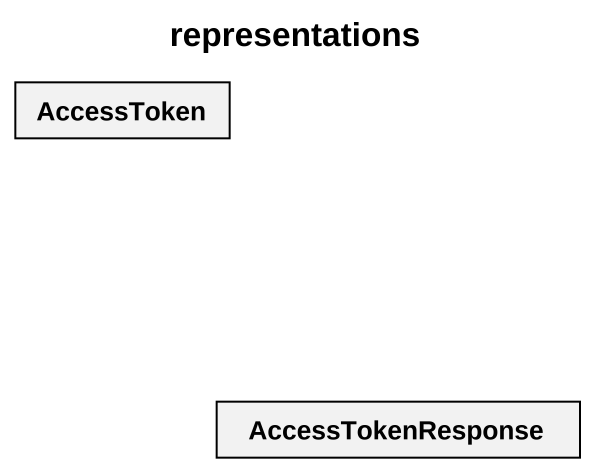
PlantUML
@startuml
title representations
hide circle
hide empty members
class AccessToken
class AccessTokenResponse
@enduml
